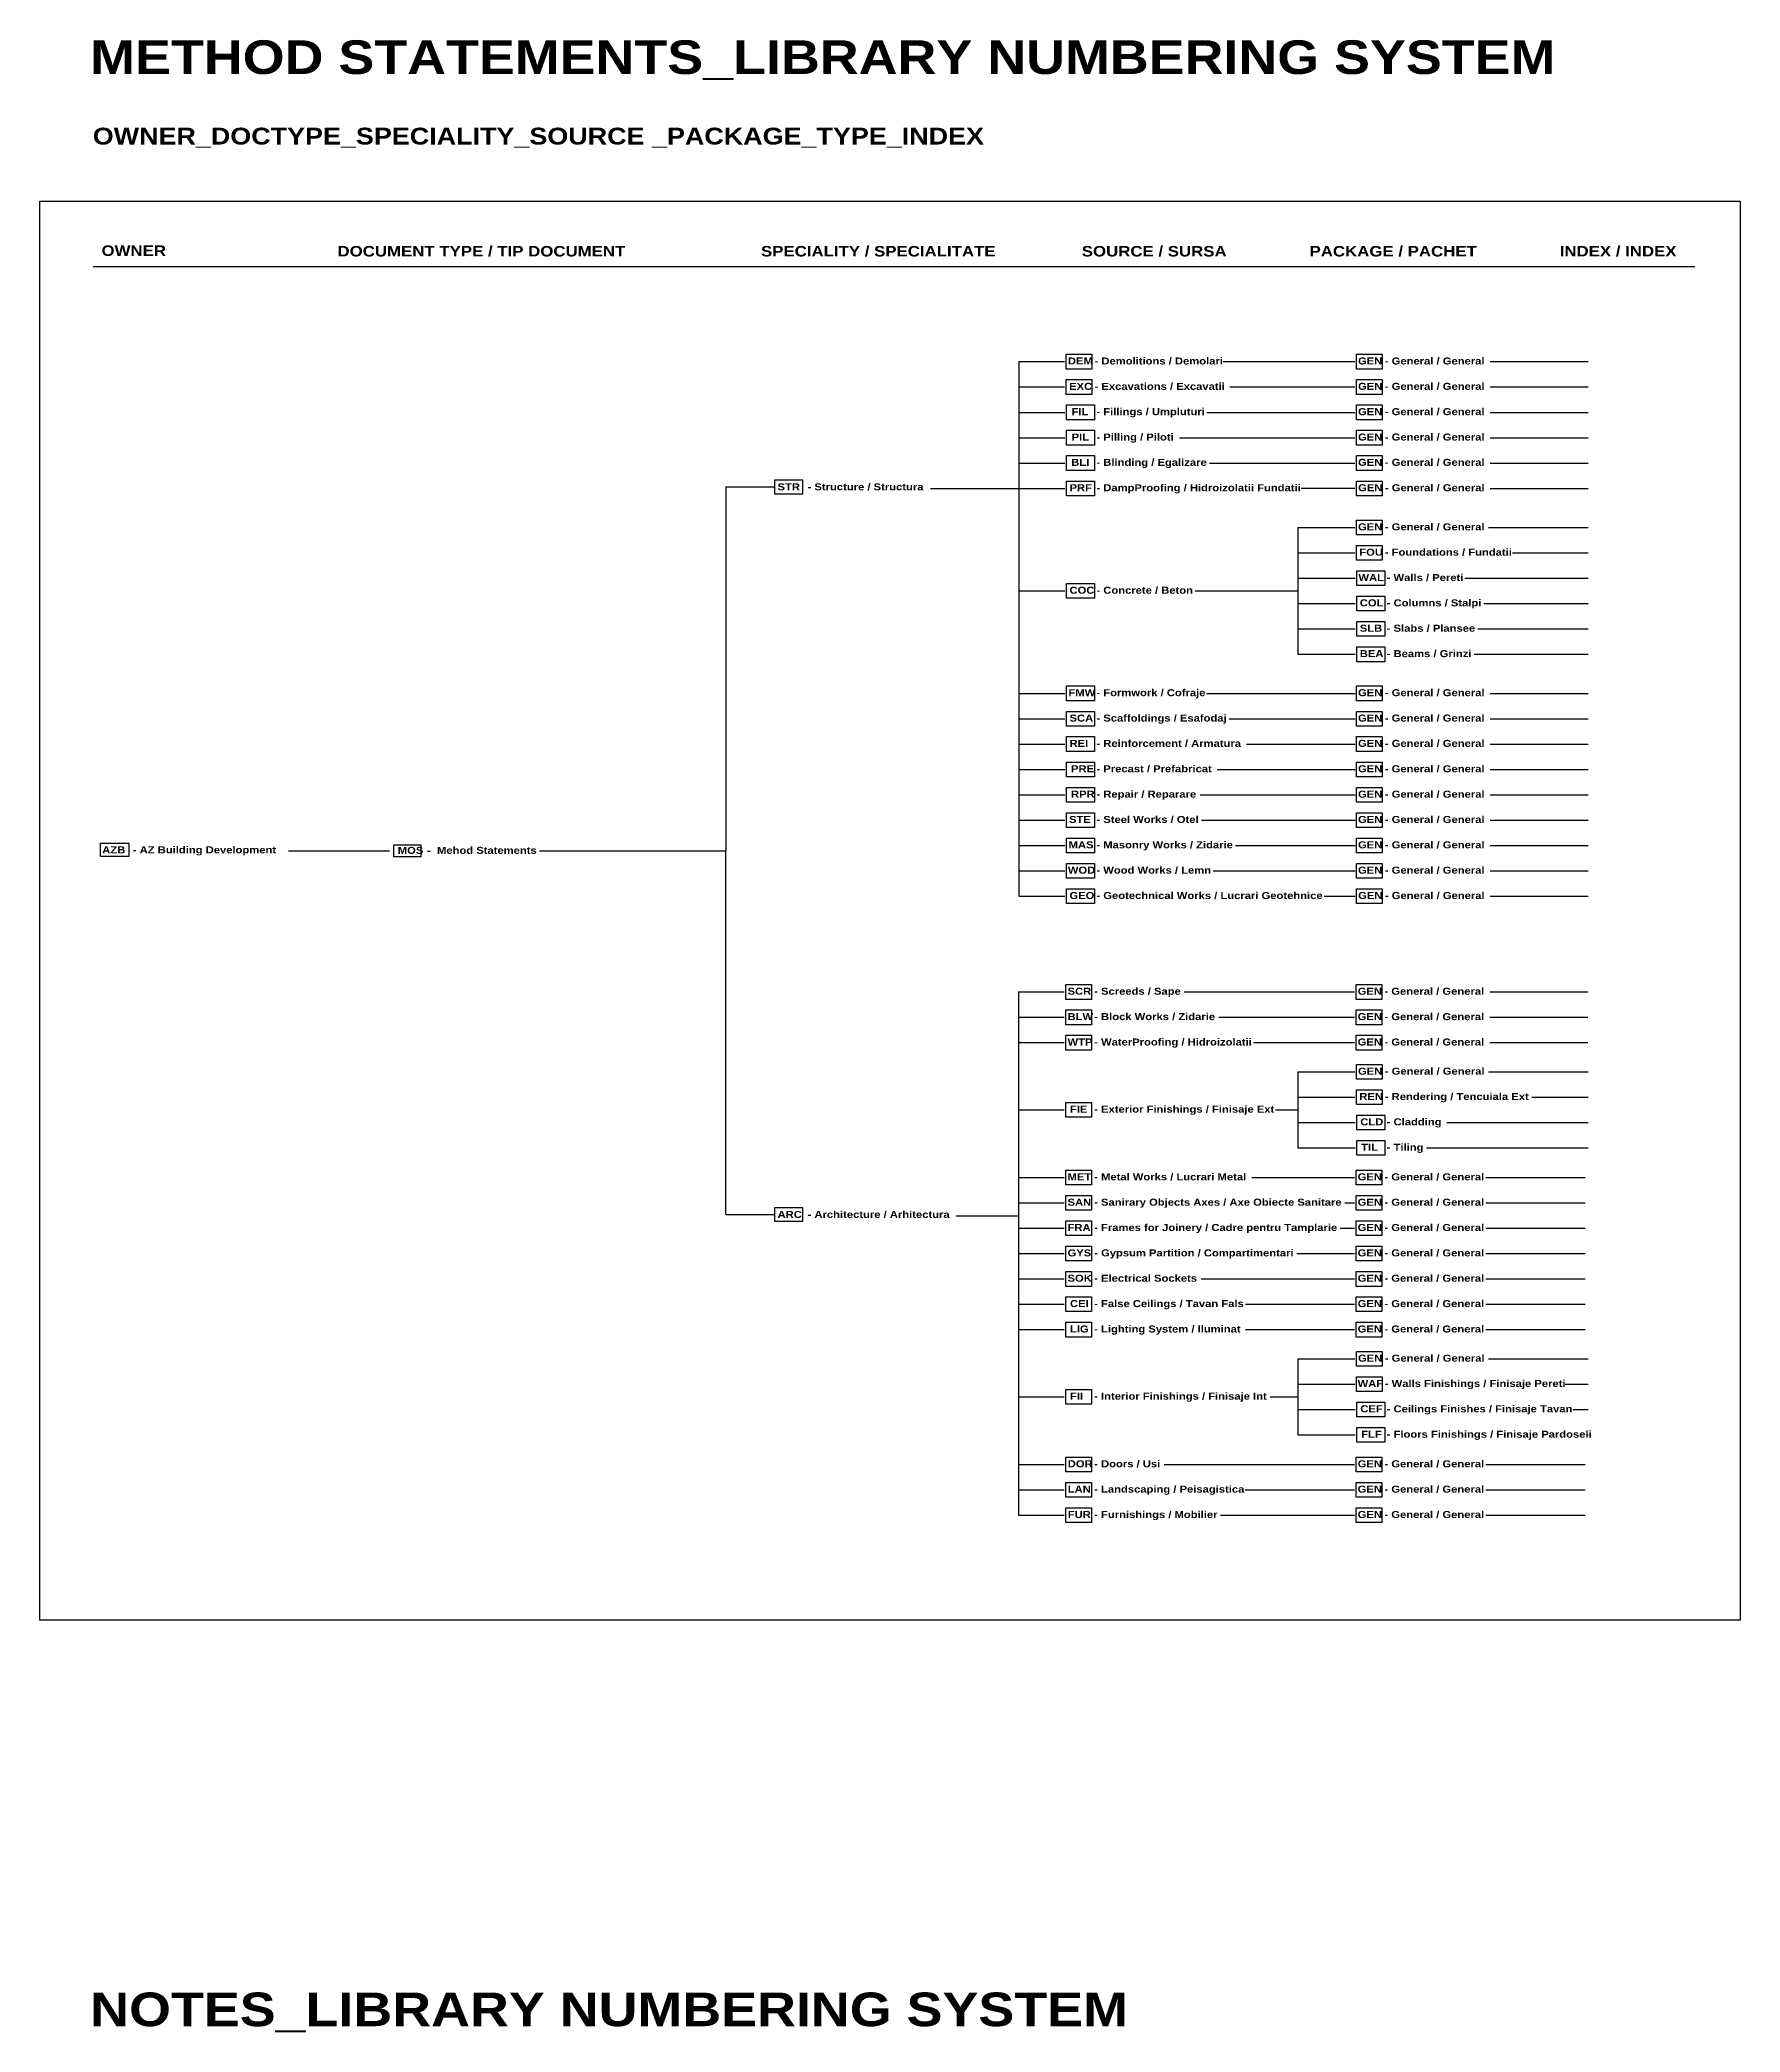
# Model space of a CAD drawing. Header units: metres. Extents: x 670 to 1407, y -2770 to -142.
# Drawn here: x 669.9 to 912.3, y -2473.3 to -2189.2 of the extents above; entities that cross this region are included whole.
import ezdxf

# ---------------------------------------------------------------- set-up
doc = ezdxf.new("R2010")
doc.units = ezdxf.units.M
doc.styles.add('Arial Black', font='ariblk.ttf')

msp = doc.modelspace()

# ---------------------------------------------------------------- linework, layer by layer
for points in [[(669.88, -2212.18), (912.33, -2212.18), (912.33, -2414.58), (669.88, -2414.58)], [(816.24, -2234.02), (819.9, -2234.02), (819.9, -2236.13), (816.24, -2236.13)], [(857.63, -2234.02), (861.29, -2234.02), (861.29, -2236.13), (857.63, -2236.13)], [(816.24, -2237.63), (819.9, -2237.63), (819.9, -2239.75), (816.24, -2239.75)], [(857.63, -2237.63), (861.29, -2237.63), (861.29, -2239.75), (857.63, -2239.75)], [(816.29, -2241.25), (820.28, -2241.25), (820.28, -2243.36), (816.29, -2243.36)], [(857.63, -2241.25), (861.29, -2241.25), (861.29, -2243.36), (857.63, -2243.36)], [(816.29, -2244.86), (820.28, -2244.86), (820.28, -2246.98), (816.29, -2246.98)], [(857.63, -2244.86), (861.29, -2244.86), (861.29, -2246.98), (857.63, -2246.98)], [(816.29, -2248.48), (820.28, -2248.48), (820.28, -2250.6), (816.29, -2250.6)], [(857.63, -2248.48), (861.29, -2248.48), (861.29, -2250.6), (857.63, -2250.6)], [(774.64, -2253.91), (778.68, -2253.91), (778.68, -2251.99), (774.64, -2251.99)], [(816.29, -2252.1), (820.28, -2252.1), (820.28, -2254.21), (816.29, -2254.21)], [(857.64, -2252.1), (861.3, -2252.1), (861.3, -2254.21), (857.64, -2254.21)], [(857.63, -2257.67), (861.29, -2257.67), (861.29, -2259.79), (857.63, -2259.79)], [(857.63, -2261.29), (861.29, -2261.29), (861.29, -2263.41), (857.63, -2263.41)], [(816.29, -2266.71), (820.28, -2266.71), (820.28, -2268.83), (816.29, -2268.83)], [(857.68, -2264.91), (861.67, -2264.91), (861.67, -2267.02), (857.68, -2267.02)], [(857.68, -2268.52), (861.67, -2268.52), (861.67, -2270.64), (857.68, -2270.64)], [(857.68, -2272.14), (861.67, -2272.14), (861.67, -2274.25), (857.68, -2274.25)], [(857.68, -2275.75), (861.67, -2275.75), (861.67, -2277.87), (857.68, -2277.87)], [(816.29, -2281.33), (820.28, -2281.33), (820.28, -2283.45), (816.29, -2283.45)], [(857.63, -2281.33), (861.29, -2281.33), (861.29, -2283.45), (857.63, -2283.45)], [(816.29, -2284.95), (820.28, -2284.95), (820.28, -2287.06), (816.29, -2287.06)], [(857.63, -2284.95), (861.29, -2284.95), (861.29, -2287.06), (857.63, -2287.06)], [(816.29, -2288.56), (820.28, -2288.56), (820.28, -2290.68), (816.29, -2290.68)], [(857.63, -2288.56), (861.29, -2288.56), (861.29, -2290.68), (857.63, -2290.68)], [(816.29, -2292.18), (820.28, -2292.18), (820.28, -2294.29), (816.29, -2294.29)], [(857.63, -2292.18), (861.29, -2292.18), (861.29, -2294.29), (857.63, -2294.29)], [(816.29, -2295.79), (820.28, -2295.79), (820.28, -2297.91), (816.29, -2297.91)], [(857.63, -2295.79), (861.29, -2295.79), (861.29, -2297.91), (857.63, -2297.91)], [(816.29, -2299.41), (820.28, -2299.41), (820.28, -2301.53), (816.29, -2301.53)], [(857.63, -2299.41), (861.29, -2299.41), (861.29, -2301.53), (857.63, -2301.53)], [(678.53, -2303.74), (682.57, -2303.74), (682.57, -2305.65), (678.53, -2305.65)], [(720.37, -2303.98), (724.22, -2303.98), (724.22, -2305.69), (720.37, -2305.69)], [(816.29, -2303.03), (820.28, -2303.03), (820.28, -2305.14), (816.29, -2305.14)], [(857.63, -2303.03), (861.29, -2303.03), (861.29, -2305.14), (857.63, -2305.14)], [(816.29, -2306.64), (820.28, -2306.64), (820.28, -2308.76), (816.29, -2308.76)], [(857.63, -2306.64), (861.29, -2306.64), (861.29, -2308.76), (857.63, -2308.76)], [(816.29, -2310.26), (820.28, -2310.26), (820.28, -2312.37), (816.29, -2312.37)], [(857.64, -2310.26), (861.3, -2310.26), (861.3, -2312.37), (857.64, -2312.37)], [(816.19, -2323.91), (819.85, -2323.91), (819.85, -2326.03), (816.19, -2326.03)], [(857.58, -2323.91), (861.24, -2323.91), (861.24, -2326.03), (857.58, -2326.03)], [(816.19, -2327.53), (819.85, -2327.53), (819.85, -2329.64), (816.19, -2329.64)], [(857.58, -2327.53), (861.24, -2327.53), (861.24, -2329.64), (857.58, -2329.64)], [(816.19, -2331.14), (819.85, -2331.14), (819.85, -2333.26), (816.19, -2333.26)], [(857.58, -2331.14), (861.24, -2331.14), (861.24, -2333.26), (857.58, -2333.26)], [(857.63, -2335.31), (861.29, -2335.31), (861.29, -2337.42), (857.63, -2337.42)], [(816.19, -2340.73), (819.85, -2340.73), (819.85, -2342.85), (816.19, -2342.85)], [(857.63, -2338.92), (861.29, -2338.92), (861.29, -2341.04), (857.63, -2341.04)], [(857.68, -2342.54), (861.67, -2342.54), (861.67, -2344.66), (857.68, -2344.66)], [(857.68, -2346.16), (861.67, -2346.16), (861.67, -2348.27), (857.68, -2348.27)], [(816.19, -2350.38), (819.85, -2350.38), (819.85, -2352.49), (816.19, -2352.49)], [(857.58, -2350.38), (861.24, -2350.38), (861.24, -2352.49), (857.58, -2352.49)], [(816.19, -2353.99), (819.85, -2353.99), (819.85, -2356.11), (816.19, -2356.11)], [(857.58, -2353.99), (861.24, -2353.99), (861.24, -2356.11), (857.58, -2356.11)], [(774.64, -2357.68), (778.68, -2357.68), (778.68, -2355.76), (774.64, -2355.76)], [(816.19, -2357.61), (819.85, -2357.61), (819.85, -2359.72), (816.19, -2359.72)], [(857.58, -2357.61), (861.24, -2357.61), (861.24, -2359.72), (857.58, -2359.72)], [(816.19, -2361.22), (819.85, -2361.22), (819.85, -2363.34), (816.19, -2363.34)], [(857.58, -2361.22), (861.24, -2361.22), (861.24, -2363.34), (857.58, -2363.34)], [(816.19, -2364.84), (819.85, -2364.84), (819.85, -2366.96), (816.19, -2366.96)], [(857.58, -2364.84), (861.24, -2364.84), (861.24, -2366.96), (857.58, -2366.96)], [(816.19, -2368.46), (819.85, -2368.46), (819.85, -2370.57), (816.19, -2370.57)], [(857.58, -2368.46), (861.24, -2368.46), (861.24, -2370.57), (857.58, -2370.57)], [(816.19, -2372.07), (819.85, -2372.07), (819.85, -2374.19), (816.19, -2374.19)], [(857.58, -2372.07), (861.24, -2372.07), (861.24, -2374.19), (857.58, -2374.19)], [(857.63, -2376.24), (861.29, -2376.24), (861.29, -2378.35), (857.63, -2378.35)], [(857.63, -2379.85), (861.29, -2379.85), (861.29, -2381.97), (857.63, -2381.97)], [(816.19, -2381.66), (819.85, -2381.66), (819.85, -2383.78), (816.19, -2383.78)], [(857.68, -2383.47), (861.67, -2383.47), (861.67, -2385.58), (857.68, -2385.58)], [(857.68, -2387.08), (861.67, -2387.08), (861.67, -2389.2), (857.68, -2389.2)], [(816.19, -2391.31), (819.85, -2391.31), (819.85, -2393.42), (816.19, -2393.42)], [(857.58, -2391.31), (861.24, -2391.31), (861.24, -2393.42), (857.58, -2393.42)], [(816.19, -2394.92), (819.85, -2394.92), (819.85, -2397.04), (816.19, -2397.04)], [(857.58, -2394.92), (861.24, -2394.92), (861.24, -2397.04), (857.58, -2397.04)], [(816.19, -2398.54), (819.85, -2398.54), (819.85, -2400.65), (816.19, -2400.65)], [(857.58, -2398.54), (861.24, -2398.54), (861.24, -2400.65), (857.58, -2400.65)]]:
    msp.add_lwpolyline(points, close=True)
at = {"color": 8}
for points in [[(677.49, -2221.52), (905.85, -2221.52)], [(809.48, -2235.07), (815.99, -2235.07)], [(809.48, -2235.07), (809.48, -2238.69)], [(838.59, -2235.07), (857.38, -2235.07)], [(876.67, -2235.07), (890.66, -2235.07)], [(809.48, -2238.69), (815.99, -2238.69)], [(809.48, -2238.69), (809.48, -2242.31)], [(839.54, -2238.69), (857.38, -2238.69)], [(876.67, -2238.69), (890.66, -2238.69)], [(809.48, -2242.31), (816.04, -2242.31)], [(809.48, -2242.31), (809.48, -2245.92)], [(836.3, -2242.31), (857.38, -2242.31)], [(876.67, -2242.31), (890.66, -2242.31)], [(809.48, -2245.92), (816.04, -2245.92)], [(809.48, -2245.92), (809.48, -2249.54)], [(832.38, -2245.92), (857.38, -2245.92)], [(876.67, -2245.92), (890.66, -2245.92)], [(809.48, -2249.54), (816.04, -2249.54)], [(809.48, -2249.54), (809.48, -2253.16)], [(836.64, -2249.54), (857.38, -2249.54)], [(876.67, -2249.54), (890.66, -2249.54)], [(767.7, -2252.95), (767.65, -2356.72)], [(767.7, -2252.95), (774.64, -2252.95)], [(796.86, -2253.16), (809.48, -2253.16)], [(809.48, -2253.16), (816.04, -2253.16)], [(809.48, -2253.16), (809.48, -2282.39)], [(857.39, -2253.16), (849.72, -2253.16)], [(876.68, -2253.16), (890.67, -2253.16)], [(849.27, -2258.73), (857.38, -2258.73)], [(849.27, -2258.73), (849.27, -2262.35)], [(876.46, -2258.73), (890.66, -2258.73)], [(849.27, -2262.35), (857.38, -2262.35)], [(849.27, -2262.35), (849.27, -2265.96)], [(879.88, -2262.35), (890.66, -2262.35)], [(849.27, -2265.96), (857.43, -2265.96)], [(849.27, -2265.96), (849.27, -2269.58)], [(873.09, -2265.96), (890.66, -2265.96)], [(809.48, -2267.77), (816.04, -2267.77)], [(834.63, -2267.77), (849.27, -2267.77)], [(849.27, -2269.58), (857.43, -2269.58)], [(849.27, -2269.58), (849.27, -2273.2)], [(875.76, -2269.58), (890.66, -2269.58)], [(849.27, -2273.2), (857.43, -2273.2)], [(849.27, -2273.2), (849.27, -2276.81)], [(874.92, -2273.2), (890.66, -2273.2)], [(849.27, -2276.81), (857.43, -2276.81)], [(874.4, -2276.81), (890.66, -2276.81)], [(809.48, -2282.39), (816.04, -2282.39)], [(809.48, -2282.39), (809.48, -2286)], [(836.22, -2282.39), (857.43, -2282.39)], [(876.67, -2282.39), (890.66, -2282.39)], [(809.48, -2286), (816.04, -2286)], [(809.48, -2286), (809.48, -2289.62)], [(839.47, -2286), (857.43, -2286)], [(876.67, -2286), (890.66, -2286)], [(809.48, -2289.62), (816.04, -2289.62)], [(809.48, -2289.62), (809.48, -2293.24)], [(841.95, -2289.62), (857.43, -2289.62)], [(876.67, -2289.62), (890.66, -2289.62)], [(809.48, -2293.24), (816.04, -2293.24)], [(809.48, -2293.24), (809.48, -2296.85)], [(837.76, -2293.24), (857.43, -2293.24)], [(876.67, -2293.24), (890.66, -2293.24)], [(809.48, -2296.85), (816.04, -2296.85)], [(809.48, -2296.85), (809.48, -2300.47)], [(835.35, -2296.85), (857.43, -2296.85)], [(876.67, -2296.85), (890.66, -2296.85)], [(809.48, -2300.47), (816.04, -2300.47)], [(809.48, -2300.47), (809.48, -2304.08)], [(835.5, -2300.47), (857.43, -2300.47)], [(876.67, -2300.47), (890.66, -2300.47)], [(809.48, -2304.08), (816.04, -2304.08)], [(809.48, -2304.08), (809.48, -2307.7)], [(840.35, -2304.08), (857.43, -2304.08)], [(876.67, -2304.08), (890.66, -2304.08)], [(705.34, -2304.83), (719.74, -2304.83)], [(741.14, -2304.83), (767.67, -2304.83)], [(809.48, -2307.7), (816.04, -2307.7)], [(809.48, -2307.7), (809.48, -2311.32)], [(837.18, -2307.7), (857.43, -2307.7)], [(876.67, -2307.7), (890.66, -2307.7)], [(809.48, -2311.32), (816.04, -2311.32)], [(853.03, -2311.32), (857.43, -2311.32)], [(876.68, -2311.32), (890.67, -2311.32)], [(809.43, -2324.97), (815.94, -2324.97)], [(809.43, -2324.97), (809.43, -2328.59)], [(833.07, -2324.97), (857.33, -2324.97)], [(876.62, -2324.97), (890.61, -2324.97)], [(809.43, -2328.59), (815.94, -2328.59)], [(809.43, -2328.59), (809.43, -2332.2)], [(837.99, -2328.59), (857.33, -2328.59)], [(876.62, -2328.59), (890.61, -2328.59)], [(809.43, -2332.2), (815.94, -2332.2)], [(809.43, -2332.2), (809.43, -2347.82)], [(842.92, -2332.2), (857.33, -2332.2)], [(876.62, -2332.2), (890.61, -2332.2)], [(849.27, -2336.37), (857.38, -2336.37)], [(849.27, -2336.37), (849.27, -2347.21)], [(876.46, -2336.37), (890.66, -2336.37)], [(849.27, -2339.98), (857.38, -2339.98)], [(882.64, -2339.98), (890.66, -2339.98)], [(809.43, -2341.79), (815.94, -2341.79)], [(846.06, -2341.79), (849.27, -2341.79)], [(849.27, -2343.6), (857.43, -2343.6)], [(870.48, -2343.6), (890.66, -2343.6)], [(809.43, -2347.82), (809.43, -2351.43)], [(849.27, -2347.21), (857.43, -2347.21)], [(867.59, -2347.21), (890.66, -2347.21)], [(809.43, -2351.43), (815.94, -2351.43)], [(809.43, -2351.43), (809.43, -2355.05)], [(842.71, -2351.43), (857.33, -2351.43)], [(876.05, -2351.43), (890.23, -2351.43)], [(809.43, -2355.05), (815.94, -2355.05)], [(809.43, -2355.05), (809.43, -2358.67)], [(855.98, -2355.05), (857.33, -2355.05)], [(876.05, -2355.05), (890.23, -2355.05)], [(767.7, -2356.72), (774.64, -2356.72)], [(800.56, -2356.92), (809.43, -2356.92)], [(809.43, -2358.67), (815.94, -2358.67)], [(809.43, -2358.67), (809.43, -2362.28)], [(855.28, -2358.67), (857.33, -2358.67)], [(876.05, -2358.67), (890.23, -2358.67)], [(809.43, -2362.28), (815.94, -2362.28)], [(809.43, -2362.28), (809.43, -2365.9)], [(849.11, -2362.28), (857.33, -2362.28)], [(876.05, -2362.28), (890.23, -2362.28)], [(809.43, -2365.9), (815.94, -2365.9)], [(809.43, -2365.9), (809.43, -2369.52)], [(835.49, -2365.9), (857.33, -2365.9)], [(876.05, -2365.9), (890.23, -2365.9)], [(809.43, -2369.52), (815.94, -2369.52)], [(809.43, -2369.52), (809.43, -2373.13)], [(841.8, -2369.52), (857.33, -2369.52)], [(876.05, -2369.52), (890.23, -2369.52)], [(809.43, -2373.13), (815.94, -2373.13)], [(809.43, -2373.13), (809.43, -2388.75)], [(841.8, -2373.13), (857.33, -2373.13)], [(876.05, -2373.13), (890.23, -2373.13)], [(849.27, -2377.29), (857.38, -2377.29)], [(849.27, -2377.29), (849.27, -2388.14)], [(876.46, -2377.29), (890.66, -2377.29)], [(849.27, -2380.91), (857.38, -2380.91)], [(887.4, -2380.91), (890.66, -2380.91)], [(809.43, -2382.72), (815.94, -2382.72)], [(845.32, -2382.72), (849.27, -2382.72)], [(849.27, -2384.53), (857.43, -2384.53)], [(888.53, -2384.53), (890.66, -2384.53)], [(809.43, -2388.75), (809.43, -2392.36)], [(849.27, -2388.14), (857.43, -2388.14)], [(890.6, -2388.14), (890.66, -2388.14)], [(809.43, -2392.36), (815.94, -2392.36)], [(809.43, -2392.36), (809.43, -2395.98)], [(830.22, -2392.36), (857.33, -2392.36)], [(876.05, -2392.36), (890.23, -2392.36)], [(809.43, -2395.98), (815.94, -2395.98)], [(809.43, -2395.98), (809.43, -2399.6)], [(841.73, -2395.98), (857.33, -2395.98)], [(876.05, -2395.98), (890.23, -2395.98)], [(809.43, -2399.6), (815.94, -2399.6)], [(838.24, -2399.6), (857.33, -2399.6)], [(876.05, -2399.6), (890.23, -2399.6)]]:
    msp.add_lwpolyline(points, dxfattribs=at)

# ---------------------------------------------------------------- texts
at = {"style": 'Arial Black'}
for s, width, gutter_width, heights, insert, char_height, attachment_point in [('METHOD STATEMENTS_LIBRARY NUMBERING SYSTEM  ', 219.0323, 90.78, [1.31], (677.06, -2189.25), 4.8, 1), ('OWNER_DOCTYPE_SPECIALITY_SOURCE _PACKAGE_TYPE_INDEX  ', 139.7027, 1, [1.31], (677.42, -2201.71), 2.4, 1), ('OWNER', 23.5503, 1, [0], (678.67, -2218.5), 1.5, 1), ('DOCUMENT TYPE / TIP DOCUMENT', 41.4371, 1, [0], (712.32, -2218.58), 1.5, 1), ('SPECIALITY / SPECIALITATE', 36.409, 1, [0], (772.71, -2218.58), 1.5, 1), ('SOURCE / SURSA', 23.1906, 1, [0], (818.45, -2218.58), 1.5, 1), ('PACKAGE / PACHET', 32.3155, 1, [0], (850.93, -2218.58), 1.5, 1), ('INDEX / INDEX', 32.5802, 1, [0], (886.6, -2218.58), 1.5, 1), ('DEM  ', 3.182, 1, [0], (816.47, -2234.48), 1, 1), ('- Demolitions / Demolari', 21.4189, 1, [0], (820.27, -2234.48), 1, 1), ('GEN', 3.182, 1, [0], (857.84, -2234.48), 1, 1), ('- General / General', 21.4189, 1, [0], (861.66, -2234.48), 1, 1), ('EXC  ', 3.182, 1, [0], (816.64, -2238.1), 1, 1), ('- Excavations / Excavatii', 21.4189, 1, [0], (820.27, -2238.1), 1, 1), ('GEN', 3.182, 1, [0], (857.84, -2238.1), 1, 1), ('- General / General', 21.4189, 1, [0], (861.66, -2238.1), 1, 1), ('FIL ', 3.182, 1, [0], (816.99, -2241.71), 1, 1), ('- Fillings / Umpluturi', 21.4189, 1, [0], (820.54, -2241.71), 1, 1), ('GEN', 3.182, 1, [0], (857.84, -2241.71), 1, 1), ('- General / General', 21.4189, 1, [0], (861.66, -2241.71), 1, 1), ('PIL ', 3.444, 1, [0], (817, -2245.33), 1, 1), ('- Pilling / Piloti', 21.4189, 1, [0], (820.54, -2245.33), 1, 1), ('GEN', 3.182, 1, [0], (857.84, -2245.33), 1, 1), ('- General / General', 21.4189, 1, [0], (861.66, -2245.33), 1, 1), ('BLI ', 3.444, 1, [0], (816.95, -2248.94), 1, 1), ('- Blinding / Egalizare', 21.4189, 1, [0], (820.54, -2248.94), 1, 1), ('GEN', 3.182, 1, [0], (857.84, -2248.94), 1, 1), ('- General / General', 21.4189, 1, [0], (861.66, -2248.94), 1, 1), ('STR ', 3.606, 1, [0], (775.07, -2253.45), 1, 7), ('- Structure / Structura', 22.9283, 1, [0], (779.35, -2253.46), 1, 7), ('PRF ', 3.444, 1, [0], (816.7, -2252.56), 1, 1), ('- DampProofing / Hidroizolatii Fundatii', 28.733, 1, [0], (820.54, -2252.56), 1, 1), ('GEN', 3.182, 1, [0], (857.85, -2252.56), 1, 1), ('- General / General', 21.4189, 1, [0], (861.67, -2252.56), 1, 1), ('GEN', 3.182, 1, [0], (857.84, -2258.14), 1, 1), ('- General / General', 21.4189, 1, [0], (861.66, -2258.14), 1, 1), ('FOU ', 3.182, 1, [0], (858.02, -2261.75), 1, 1), ('- Foundations / Fundatii', 21.4189, 1, [0], (861.66, -2261.75), 1, 1), ('COC ', 3.6339, 1, [0], (816.7, -2267.18), 1, 1), ('- Concrete / Beton', 30.5029, 1, [0], (820.54, -2267.18), 1, 1), ('WAL ', 3.182, 1, [0], (857.9, -2265.37), 1, 1), ('- Walls / Pereti', 21.4189, 1, [0], (861.93, -2265.37), 1, 1), ('COL', 3.2946, 1, [0], (858.09, -2268.98), 1, 1), ('- Columns / Stalpi', 21.4189, 1, [0], (861.93, -2268.98), 1, 1), ('SLB', 3.2946, 1, [0], (858.09, -2272.6), 1, 1), ('- Slabs / Plansee', 21.4189, 1, [0], (861.93, -2272.6), 1, 1), ('BEA', 3.2946, 1, [0], (858.09, -2276.22), 1, 1), ('- Beams / Grinzi', 21.4189, 1, [0], (861.93, -2276.22), 1, 1), ('FMW ', 3.444, 1, [0], (816.55, -2281.79), 1, 1), ('- Formwork / Cofraje', 18.745, 1, [0], (820.54, -2281.79), 1, 1), ('GEN', 3.182, 1, [0], (857.84, -2281.79), 1, 1), ('- General / General', 21.4189, 1, [0], (861.66, -2281.79), 1, 1), ('SCA ', 3.444, 1, [0], (816.7, -2285.41), 1, 1), ('- Scaffoldings / Esafodaj', 24.6831, 1, [0], (820.54, -2285.41), 1, 1), ('GEN', 3.182, 1, [0], (857.84, -2285.41), 1, 1), ('- General / General', 21.4189, 1, [0], (861.66, -2285.41), 1, 1), ('REI ', 3.444, 1, [0], (816.7, -2289.02), 1, 1), ('- Reinforcement / Armatura', 30.1243, 1, [0], (820.54, -2289.02), 1, 1), ('GEN', 3.182, 1, [0], (857.84, -2289.02), 1, 1), ('- General / General', 21.4189, 1, [0], (861.66, -2289.02), 1, 1), ('PRE ', 3.444, 1, [0], (816.91, -2292.64), 1, 1), ('- Precast / Prefabricat', 24.6831, 1, [0], (820.54, -2292.64), 1, 1), ('GEN', 3.182, 1, [0], (857.84, -2292.64), 1, 1), ('- General / General', 21.4189, 1, [0], (861.66, -2292.64), 1, 1), ('RPR ', 3.444, 1, [0], (816.91, -2296.26), 1, 1), ('- Repair / Reparare', 24.6831, 1, [0], (820.54, -2296.26), 1, 1), ('GEN', 3.182, 1, [0], (857.84, -2296.26), 1, 1), ('- General / General', 21.4189, 1, [0], (861.66, -2296.26), 1, 1), ('STE ', 3.444, 1, [0], (816.63, -2299.87), 1, 1), ('- Steel Works / Otel', 24.6831, 1, [0], (820.54, -2299.87), 1, 1), ('GEN', 3.182, 1, [0], (857.84, -2299.87), 1, 1), ('- General / General', 21.4189, 1, [0], (861.66, -2299.87), 1, 1), ('AZB ', 27.2427, 1, [0], (678.77, -2304.2), 1, 1), ('- AZ Building Development', 27.2427, 1, [0], (683.13, -2304.2), 1, 1), ('MOS  ', 3.6133, 1, [0], (720.91, -2304.28), 1, 1), ('-  Mehod Statements', 17.8363, 1, [0], (725.09, -2304.28), 1, 1), ('MAS ', 3.444, 1, [0], (816.57, -2303.49), 1, 1), ('- Masonry Works / Zidarie', 24.6831, 1, [0], (820.54, -2303.49), 1, 1), ('GEN', 3.182, 1, [0], (857.84, -2303.49), 1, 1), ('- General / General', 21.4189, 1, [0], (861.66, -2303.49), 1, 1), ('WOD ', 3.444, 1, [0], (816.46, -2307.1), 1, 1), ('- Wood Works / Lemn', 24.6831, 1, [0], (820.54, -2307.1), 1, 1), ('GEN', 3.182, 1, [0], (857.84, -2307.1), 1, 1), ('- General / General', 21.4189, 1, [0], (861.66, -2307.1), 1, 1), ('GEO', 3.161, 1, [0], (816.69, -2310.72), 1, 1), ('- Geotechnical Works / Lucrari Geotehnice', 32.9053, 1, [0], (820.54, -2310.72), 1, 1), ('GEN', 3.182, 1, [0], (857.85, -2310.72), 1, 1), ('- General / General', 21.4189, 1, [0], (861.67, -2310.72), 1, 1), ('- Screeds / Sape', 21.4189, 1, [0], (820.22, -2324.37), 1, 1), ('- General / General', 21.4189, 1, [0], (861.61, -2324.37), 1, 1), ('SCR  ', 3.182, 1, [0], (816.42, -2324.37), 1, 1), ('GEN', 3.182, 1, [0], (857.79, -2324.37), 1, 1), ('BLW  ', 3.182, 1, [0], (816.42, -2327.99), 1, 1), ('- Block Works / Zidarie', 21.4189, 1, [0], (820.22, -2327.99), 1, 1), ('GEN', 3.182, 1, [0], (857.79, -2327.99), 1, 1), ('- General / General', 21.4189, 1, [0], (861.61, -2327.99), 1, 1), ('WTP  ', 3.182, 1, [0], (816.42, -2331.61), 1, 1), ('- WaterProofing / Hidroizolatii', 27.3119, 1, [0], (820.22, -2331.61), 1, 1), ('GEN', 3.182, 1, [0], (857.79, -2331.61), 1, 1), ('- General / General', 21.4189, 1, [0], (861.61, -2331.61), 1, 1), ('GEN', 3.182, 1, [0], (857.84, -2335.77), 1, 1), ('- General / General', 21.4189, 1, [0], (861.66, -2335.77), 1, 1), ('FIE  ', 3.182, 1, [0], (816.77, -2341.19), 1, 1), ('- Exterior Finishings / Finisaje Ext', 27.3119, 1, [0], (820.22, -2341.19), 1, 1), ('REN ', 3.182, 1, [0], (858.02, -2339.39), 1, 1), ('- Rendering / Tencuiala Ext', 21.4189, 1, [0], (861.66, -2339.39), 1, 1), ('CLD ', 3.8206, 1, [0], (858.16, -2343), 1, 1), ('- Cladding ', 21.4189, 1, [0], (861.93, -2343), 1, 1), ('TIL', 3.2946, 1, [0], (858.29, -2346.62), 1, 1), ('- Tiling ', 21.4189, 1, [0], (861.93, -2346.62), 1, 1), ('MET  ', 3.182, 1, [0], (816.42, -2350.84), 1, 1), ('- Metal Works / Lucrari Metal', 24.5496, 1, [0], (820.22, -2350.84), 1, 1), ('GEN', 3.182, 1, [0], (857.79, -2350.84), 1, 1), ('- General / General', 21.4189, 1, [0], (861.61, -2350.84), 1, 1), ('SAN  ', 3.182, 1, [0], (816.42, -2354.46), 1, 1), ('- Sanirary Objects Axes / Axe Obiecte Sanitare', 35.8435, 1, [0], (820.22, -2354.46), 1, 1), ('GEN', 3.182, 1, [0], (857.79, -2354.46), 1, 1), ('- General / General', 21.4189, 1, [0], (861.61, -2354.46), 1, 1), ('ARC ', 3.606, 1, [0], (775.07, -2357.22), 1, 7), ('- Architecture / Arhitectura', 22.9283, 1, [0], (779.35, -2357.23), 1, 7), ('FRA  ', 3.182, 1, [0], (816.42, -2358.07), 1, 1), ('- Frames for Joinery / Cadre pentru Tamplarie', 35.8435, 1, [0], (820.22, -2358.07), 1, 1), ('GEN', 3.182, 1, [0], (857.79, -2358.07), 1, 1), ('- General / General', 21.4189, 1, [0], (861.61, -2358.07), 1, 1), ('GYS  ', 3.182, 1, [0], (816.42, -2361.69), 1, 1), ('- Gypsum Partition / Compartimentari ', 35.8435, 1, [0], (820.22, -2361.69), 1, 1), ('GEN', 3.182, 1, [0], (857.79, -2361.69), 1, 1), ('- General / General', 21.4189, 1, [0], (861.61, -2361.69), 1, 1), ('SOK  ', 3.182, 1, [0], (816.42, -2365.3), 1, 1), ('- Electrical Sockets  ', 35.8435, 1, [0], (820.22, -2365.3), 1, 1), ('GEN', 3.182, 1, [0], (857.79, -2365.3), 1, 1), ('- General / General', 21.4189, 1, [0], (861.61, -2365.3), 1, 1), ('CEI  ', 3.182, 1, [0], (816.77, -2368.92), 1, 1), ('- False Ceilings / Tavan Fals', 27.3119, 1, [0], (820.22, -2368.92), 1, 1), ('GEN', 3.182, 1, [0], (857.79, -2368.92), 1, 1), ('- General / General', 21.4189, 1, [0], (861.61, -2368.92), 1, 1), ('LIG  ', 3.182, 1, [0], (816.77, -2372.54), 1, 1), ('- Lighting System / Iluminat', 27.3119, 1, [0], (820.22, -2372.54), 1, 1), ('GEN', 3.182, 1, [0], (857.79, -2372.54), 1, 1), ('- General / General', 21.4189, 1, [0], (861.61, -2372.54), 1, 1), ('GEN', 3.182, 1, [0], (857.84, -2376.7), 1, 1), ('- General / General', 21.4189, 1, [0], (861.66, -2376.7), 1, 1), ('WAF', 2.8998, 1, [0], (857.78, -2380.31), 1, 1), ('- Walls Finishings / Finisaje Pereti', 31.9733, 1, [0], (861.66, -2380.31), 1, 1), ('FII  ', 3.182, 1, [0], (816.77, -2382.12), 1, 1), ('- Interior Finishings / Finisaje Int', 27.3119, 1, [0], (820.22, -2382.12), 1, 1), ('CEF ', 3.8206, 1, [0], (858.16, -2383.93), 1, 1), ('- Ceilings Finishes / Finisaje Tavan', 28.7308, 1, [0], (861.93, -2383.93), 1, 1), ('FLF', 3.2946, 1, [0], (858.29, -2387.55), 1, 1), ('- Floors Finishings / Finisaje Pardoseli ', 29.4004, 1, [0], (861.93, -2387.55), 1, 1), ('DOR  ', 3.182, 1, [0], (816.45, -2391.77), 1, 1), ('- Doors / Usi', 27.3119, 1, [0], (820.22, -2391.77), 1, 1), ('GEN', 3.182, 1, [0], (857.79, -2391.77), 1, 1), ('- General / General', 21.4189, 1, [0], (861.61, -2391.77), 1, 1), ('- Landscaping / Peisagistica', 27.3119, 1, [0], (820.22, -2395.38), 1, 1), ('- General / General', 21.4189, 1, [0], (861.61, -2395.38), 1, 1), ('LAN  ', 3.182, 1, [0], (816.45, -2395.38), 1, 1), ('GEN', 3.182, 1, [0], (857.79, -2395.38), 1, 1), ('FUR  ', 3.182, 1, [0], (816.45, -2399), 1, 1), ('- Furnishings / Mobilier', 27.3119, 1, [0], (820.22, -2399), 1, 1), ('GEN', 3.182, 1, [0], (857.79, -2399), 1, 1), ('- General / General', 21.4189, 1, [0], (861.61, -2399), 1, 1), ('NOTES_LIBRARY NUMBERING SYSTEM  ', 219.0323, 90.78, [1.31], (677.06, -2467.68), 4.8, 1)]:
    msp.add_mtext_dynamic_manual_height_columns(s, width=width, gutter_width=gutter_width, heights=heights, dxfattribs=dict(at, insert=insert, char_height=char_height, attachment_point=attachment_point))

doc.saveas('drawing.dxf')
